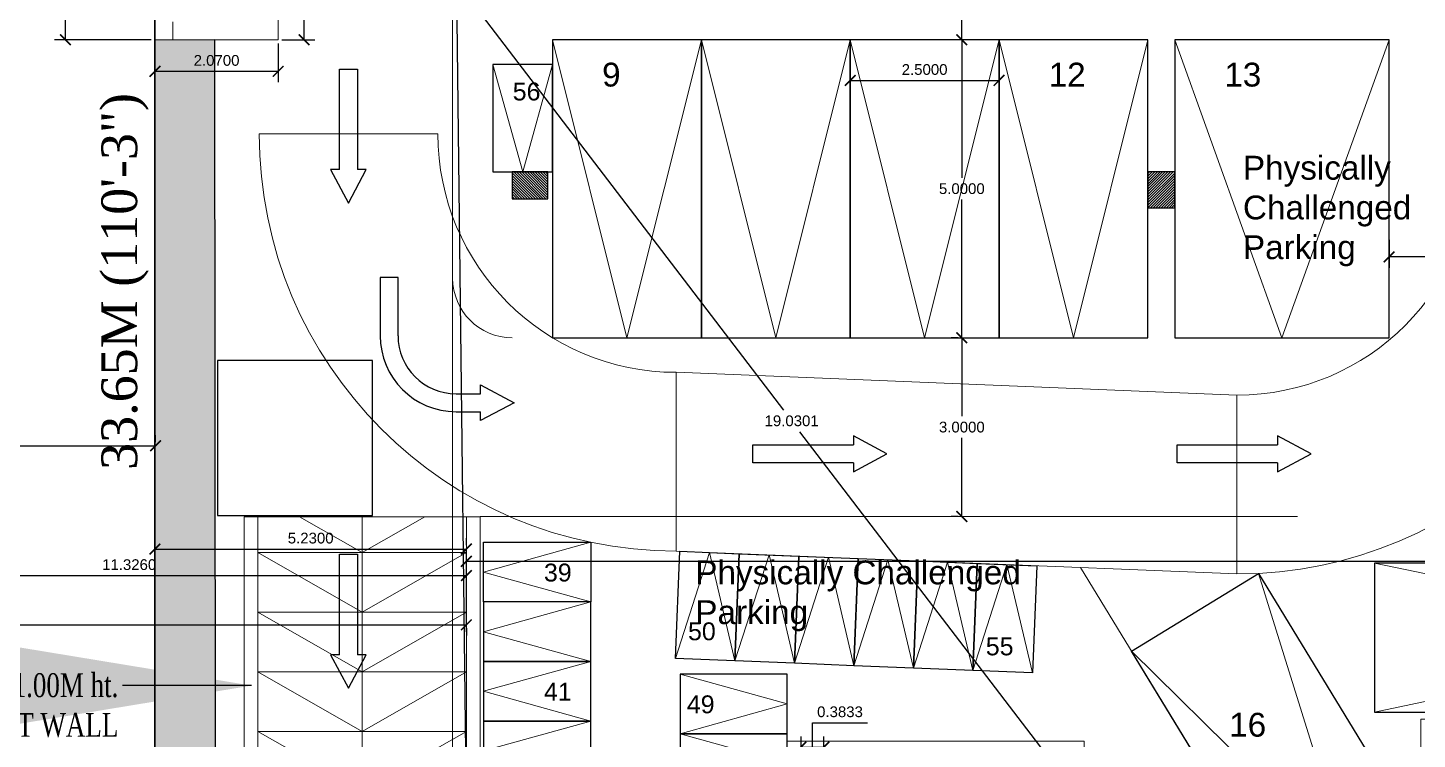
# Model space of a CAD drawing. Header units: metres. Extents: x -1560916 to -1560612, y 43591 to 43809.
# Drawn here: x -1560718.45 to -1560695.12, y 43682.91 to 43694.84 of the extents above; entities that cross this region are included whole.
import ezdxf

# ---------------------------------------------------------------- set-up
doc = ezdxf.new("R2010")
doc.units = ezdxf.units.M
doc.header["$LTSCALE"] = 750
doc.header["$MEASUREMENT"] = 0
doc.header["$PDMODE"] = 35
doc.header["$PDSIZE"] = 50
doc.linetypes.add('HIDDEN', pattern=[0.375, 0.25, -0.125])
doc.layers.get('0').update_dxf_attribs({"lineweight": 5})
doc.layers.get('Defpoints').update_dxf_attribs({"lineweight": 0})
for name, color, linetype, lineweight in [('AR_CARPARK', 13, 'Continuous', 9), ('AR_DIM WRK', 3, 'Continuous', 13), ('AR_DRIVE WAY', 173, 'Continuous', 9), ('AR_WIN', 12, 'Continuous', 13), ('BLK_1_DA_RAMP_1', 1, 'Continuous', 0), ('BLK_1_FLR_0_STILT', 7, 'Continuous', 0), ('BLK_1_LVL_0_BLDG_FOOT_PRINT', 1, 'Continuous', 5), ('CAR', 6, 'Continuous', 13), ('column', 242, 'Continuous', 25), ('DIST_CL_ROAD', 7, 'Continuous', 0), ('DIST_EXIT', 7, 'Continuous', 0), ('ED', 30, 'Continuous', 0), ('FURN', 33, 'Continuous', 18), ('HAT', 8, 'Continuous', 5), ('NOTIFIED_ROAD', 183, 'Continuous', 13), ('ramp', 32, 'Continuous', 13), ('TWO WHEELER', 8, 'Continuous', 13), ('WIN', 12, 'Continuous', 18)]:
    doc.layers.add(name, color=color, linetype=linetype, lineweight=lineweight)
for name, color, linetype in [('BLK_1_LVL_0_FRONT_SETBACK', 2, 'Continuous'), ('DRIVEWAY', 6, 'Continuous'), ('GUARD_ROOM', 2, 'Continuous'), ('PLOT_BOUNDARY', 70, 'Continuous'), ('RWH', 130, 'Continuous'), ('SURRENDER_ROAD_WIDTH', 2, 'Continuous')]:
    doc.layers.add(name, color=color, linetype=linetype)
for name, color, linetype, plot in [('BLK_1_MAX_HEIGHT_CAL', 7, 'Continuous', False), ('BLK_1_MAX_HEIGHT_CAL_SET_BACK', 6, 'Continuous', False), ('DA_PARKING', 1, 'Continuous', False), ('PARKING_SLOT', 30, 'Continuous', False), ('SHORTEST_DIST_TO_ROAD', 6, 'Continuous', False), ('TWO_WHEELER_PARKING', 2, 'Continuous', False)]:
    doc.layers.add(name, color=color, linetype=linetype, plot=plot)
doc.styles.add('RS1', font='romans.shx', dxfattribs={"width": 0.75})
doc.styles.get("Standard").update_dxf_attribs({"font": 'arial.ttf'})
doc.styles.add('style4', font='BOOKOS.TTF', dxfattribs={"height": 300})
doc.dimstyles.new('DIM-200', dxfattribs={"dimscale": 2, "dimtxt": 200, "dimasz": 100, "dimexe": 25, "dimexo": 25, "dimgap": 35, "dimtad": 1, "dimdec": 0, "dimrnd": 5, "dimzin": 0, "dimdsep": 46, "dimtxsty": 'RS1', "dimblk": 'ARCHTICK', "dimcen": 100, "dimdle": 25, "dimclrd": 8, "dimclre": 8, "dimclrt": 4, "dimadec": 0, "dimazin": 0, "dimtfac": 0.5, "dimtdec": 0, "dimtmove": 1, "dimatfit": 0, "dimfxl": 75, "dimfrac": 1, "dimtolj": 1, "dimtzin": 0, "dimarcsym": 2})
doc.dimstyles.get("Standard").update_dxf_attribs({"dimtxt": 0.18, "dimasz": 0.18, "dimexe": 0.18, "dimexo": 0.0625, "dimgap": 0.09, "dimtad": 1, "dimtih": 1, "dimtoh": 1, "dimdec": 4, "dimzin": 0, "dimdsep": 46, "dimtxsty": 'Standard', "dimblk": 'ARCHTICK', "dimcen": 0.09, "dimadec": 0, "dimazin": 0, "dimtfac": 1, "dimtdec": 4, "dimtofl": 0, "dimtmove": 0, "dimatfit": 3, "dimldrblk": 'ARCHTICK', "dimfxl": 1, "dimtolj": 1, "dimtzin": 0, "dimarcsym": 0})

# ---------------------------------------------------------------- blocks, each defined once
blk = doc.blocks.new('CAR')
at = {"layer": 'CAR'}
for p, q in [((142669, 42114), (137669, 43364)), ((142669, 42114), (137669, 43364)), ((137669, 40864), (142669, 42114)), ((137669, 40864), (142669, 42114))]:
    blk.add_line(p, q, dxfattribs=at)
blk.add_lwpolyline([(137669, 40864), (137669, 43364), (142669, 43364), (142669, 40864)], close=True, dxfattribs=at)
blk.add_lwpolyline([(137669, 40864), (137669, 43364), (142669, 43364), (142669, 40864)], close=True, dxfattribs=at)
blk = doc.blocks.new('*U26')
for p, q in [((200, 0), (-200, 0)), ((-200, 0), (-200, -1300)), ((200, -1300), (200, 0)), ((1500, -2600), (2049, -2600)), ((1500, -3000), (2049, -3000))]:
    blk.add_line(p, q)
blk.add_lwpolyline([(2049, -2600), (2049, -2400), (2800, -2800), (2049, -3200), (2049, -3000)])
for radius in [1700, 1300]:
    blk.add_arc((1500, -1300), radius, 180, 270)
blk = doc.blocks.new('*U27')
for p, q in [((0, -200), (0, 200)), ((0, 200), (2249, 200)), ((2249, -200), (0, -200))]:
    blk.add_line(p, q)
blk.add_lwpolyline([(2249, -200), (2249, -400), (3000, 0), (2249, 400), (2249, 200)])
blk = doc.blocks.new('*U25')
for p, q in [((-200, -2249), (-200, 0)), ((-200, 0), (200, 0)), ((200, 0), (200, -2249))]:
    blk.add_line(p, q)
blk.add_lwpolyline([(-200, -2249), (-400, -2249), (0, -3000), (400, -2249), (200, -2249)])
blk = doc.blocks.new('_ArchTick')
at = {"color": 0, "linetype": 'ByBlock', "const_width": 0.15}
blk.add_lwpolyline([(-0.5, -0.5), (0.5, 0.5)], dxfattribs=at)
blk = doc.blocks.new('*D233')
at = {"layer": 'Defpoints', "color": 0, "transparency": 16777216}
for p in [(-1560695.591, 43691.347), (-1560691.111, 43691.347), (-1560695.591, 43691)]:
    blk.add_point(p, dxfattribs=at)
at = {"layer": 'ED', "color": 0, "lineweight": -2, "transparency": 16777216}
for p, q in [((-1560695.591, 43691.285), (-1560695.591, 43690.82)), ((-1560691.111, 43691.285), (-1560691.111, 43690.82)), ((-1560691.111, 43691), (-1560695.591, 43691))]:
    blk.add_line(p, q, dxfattribs=at)
at = {"layer": 'ED', "color": 0, "lineweight": -2, "transparency": 16777216, "xscale": 0.18, "yscale": 0.18, "zscale": 0.18, "rotation": 180}
blk.add_blockref('_ArchTick', (-1560695.591, 43691), dxfattribs=at)
at = {"layer": 'ED', "color": 0, "lineweight": -2, "transparency": 16777216, "xscale": 0.18, "yscale": 0.18, "zscale": 0.18}
blk.add_blockref('_ArchTick', (-1560691.111, 43691), dxfattribs=at)
at = {"layer": 'ED', "color": 0, "transparency": 16777216, "insert": (-1560693.351, 43691.182), "char_height": 0.18, "attachment_point": 5}
blk.add_mtext('\\A1;4.4796', dxfattribs=at)
blk = doc.blocks.new('*D234')
at = {"layer": 'Defpoints', "color": 0, "transparency": 16777216}
for p in [(-1560702.766, 43689.645), (-1560702.766, 43686.645), (-1560702.766, 43686.645)]:
    blk.add_point(p, dxfattribs=at)
at = {"layer": 'ED', "color": 0, "lineweight": -2, "transparency": 16777216}
for p, q in [((-1560702.828, 43689.645), (-1560702.946, 43689.645)), ((-1560702.766, 43689.645), (-1560702.766, 43688.327)), ((-1560702.766, 43686.645), (-1560702.766, 43687.963)), ((-1560702.828, 43686.645), (-1560702.946, 43686.645))]:
    blk.add_line(p, q, dxfattribs=at)
at = {"layer": 'ED', "color": 0, "lineweight": -2, "transparency": 16777216, "xscale": 0.18, "yscale": 0.18, "zscale": 0.18}
for p, rotation in [((-1560702.766, 43689.645), 90), ((-1560702.766, 43686.645), 270)]:
    blk.add_blockref('_ArchTick', p, dxfattribs=dict(at, rotation=rotation))
at = {"layer": 'ED', "color": 0, "transparency": 16777216, "insert": (-1560702.766, 43688.145), "char_height": 0.18, "attachment_point": 5}
blk.add_mtext('\\A1;3.0000', dxfattribs=at)
blk = doc.blocks.new('*D235')
at = {"layer": 'Defpoints', "color": 0, "transparency": 16777216}
for p in [(-1560702.766, 43694.645), (-1560702.766, 43694.645), (-1560702.766, 43689.645)]:
    blk.add_point(p, dxfattribs=at)
at = {"layer": 'ED', "color": 0, "lineweight": -2, "transparency": 16777216}
for p, q in [((-1560702.828, 43694.645), (-1560702.946, 43694.645)), ((-1560702.766, 43694.645), (-1560702.766, 43692.327)), ((-1560702.766, 43689.645), (-1560702.766, 43691.963)), ((-1560702.828, 43689.645), (-1560702.946, 43689.645))]:
    blk.add_line(p, q, dxfattribs=at)
at = {"layer": 'ED', "color": 0, "lineweight": -2, "transparency": 16777216, "xscale": 0.18, "yscale": 0.18, "zscale": 0.18}
for p, rotation in [((-1560702.766, 43694.645), 90), ((-1560702.766, 43689.645), 270)]:
    blk.add_blockref('_ArchTick', p, dxfattribs=dict(at, rotation=rotation))
at = {"layer": 'ED', "color": 0, "transparency": 16777216, "insert": (-1560702.766, 43692.145), "char_height": 0.18, "attachment_point": 5}
blk.add_mtext('\\A1;5.0000', dxfattribs=at)
blk = doc.blocks.new('*D236')
at = {"layer": 'Defpoints', "color": 0, "transparency": 16777216}
for p in [(-1560702.766, 43700.645), (-1560702.766, 43694.645), (-1560702.766, 43694.645)]:
    blk.add_point(p, dxfattribs=at)
at = {"layer": 'ED', "color": 0, "lineweight": -2, "transparency": 16777216}
for p, q in [((-1560702.828, 43700.645), (-1560702.946, 43700.645)), ((-1560702.766, 43700.645), (-1560702.766, 43697.827)), ((-1560702.766, 43694.645), (-1560702.766, 43697.463)), ((-1560702.828, 43694.645), (-1560702.946, 43694.645))]:
    blk.add_line(p, q, dxfattribs=at)
at = {"layer": 'ED', "color": 0, "lineweight": -2, "transparency": 16777216, "xscale": 0.18, "yscale": 0.18, "zscale": 0.18}
for p, rotation in [((-1560702.766, 43700.645), 90), ((-1560702.766, 43694.645), 270)]:
    blk.add_blockref('_ArchTick', p, dxfattribs=dict(at, rotation=rotation))
at = {"layer": 'ED', "color": 0, "transparency": 16777216, "insert": (-1560702.766, 43697.645), "char_height": 0.18, "attachment_point": 5}
blk.add_mtext('\\A1;6.0000', dxfattribs=at)
blk = doc.blocks.new('*D237')
at = {"layer": 'Defpoints', "color": 0, "transparency": 16777216}
for p in [(-1560704.641, 43694.645), (-1560702.141, 43694.645), (-1560702.141, 43693.962)]:
    blk.add_point(p, dxfattribs=at)
at = {"layer": 'ED', "color": 0, "lineweight": -2, "transparency": 16777216}
for p, q in [((-1560704.641, 43694.582), (-1560704.641, 43693.782)), ((-1560702.141, 43694.582), (-1560702.141, 43693.782)), ((-1560704.641, 43693.962), (-1560702.141, 43693.962))]:
    blk.add_line(p, q, dxfattribs=at)
at = {"layer": 'ED', "color": 0, "lineweight": -2, "transparency": 16777216, "xscale": 0.18, "yscale": 0.18, "zscale": 0.18, "rotation": 180}
blk.add_blockref('_ArchTick', (-1560704.641, 43693.962), dxfattribs=at)
at = {"layer": 'ED', "color": 0, "lineweight": -2, "transparency": 16777216, "xscale": 0.18, "yscale": 0.18, "zscale": 0.18}
blk.add_blockref('_ArchTick', (-1560702.141, 43693.962), dxfattribs=at)
at = {"layer": 'ED', "color": 0, "transparency": 16777216, "insert": (-1560703.391, 43694.144), "char_height": 0.18, "attachment_point": 5}
blk.add_mtext('\\A1;2.5000', dxfattribs=at)
blk = doc.blocks.new('BIKE')
at = {"layer": 'TWO WHEELER'}
for p, q in [((101097, 37828), (99297, 37828)), ((99297, 37828), (99297, 36828)), ((101097, 36828), (101097, 37828)), ((99297, 36828), (101097, 36828))]:
    blk.add_line(p, q, dxfattribs=at)
blk.add_lwpolyline([(101097, 37828), (99297, 37328), (101097, 36828)], dxfattribs=at)
blk = doc.blocks.new('*D310')
at = {"layer": 'Defpoints', "color": 0, "transparency": 16777216}
for p in [(-1560705.084, 43682.777), (-1560705.467, 43682.649), (-1560705.084, 43682.649)]:
    blk.add_point(p, dxfattribs=at)
at = {"layer": 'ED', "color": 0, "lineweight": -2, "transparency": 16777216}
for p, q in [((-1560705.276, 43682.777), (-1560705.276, 43683.186)), ((-1560705.276, 43683.186), (-1560704.348, 43683.186)), ((-1560705.467, 43682.712), (-1560705.467, 43682.957)), ((-1560705.084, 43682.712), (-1560705.084, 43682.957)), ((-1560705.467, 43682.777), (-1560705.084, 43682.777))]:
    blk.add_line(p, q, dxfattribs=at)
at = {"layer": 'ED', "color": 0, "lineweight": -2, "transparency": 16777216, "xscale": 0.18, "yscale": 0.18, "zscale": 0.18, "rotation": 180}
blk.add_blockref('_ArchTick', (-1560705.467, 43682.777), dxfattribs=at)
at = {"layer": 'ED', "color": 0, "lineweight": -2, "transparency": 16777216, "xscale": 0.18, "yscale": 0.18, "zscale": 0.18}
blk.add_blockref('_ArchTick', (-1560705.084, 43682.777), dxfattribs=at)
at = {"layer": 'ED', "color": 0, "transparency": 16777216, "insert": (-1560704.812, 43683.368), "char_height": 0.18, "attachment_point": 5}
blk.add_mtext('\\A1;0.3833', dxfattribs=at)
blk = doc.blocks.new('CAR1')
at = {"layer": 'CAR'}
for p, q in [((0, -6000), (1250, 0)), ((0, -6000), (1250, 0)), ((1250, 0), (2500, -6000)), ((1250, 0), (2500, -6000))]:
    blk.add_line(p, q, dxfattribs=at)
blk.add_lwpolyline([(0, -6000), (2500, -6000), (2500, 0), (0, 0)], close=True, dxfattribs=at)
blk.add_lwpolyline([(0, -6000), (2500, -6000), (2500, 0), (0, 0)], close=True, dxfattribs=at)
blk = doc.blocks.new('*D318')
at = {"layer": 'Defpoints', "color": 0, "transparency": 16777216}
for p in [(-1560716.317, 43698.745), (-1560717.822, 43694.645), (-1560716.317, 43694.645)]:
    blk.add_point(p, dxfattribs=at)
at = {"layer": 'ED', "color": 0, "lineweight": -2, "transparency": 16777216}
for p, q in [((-1560716.38, 43698.745), (-1560718.002, 43698.745)), ((-1560717.822, 43698.745), (-1560717.822, 43696.877)), ((-1560717.822, 43694.645), (-1560717.822, 43696.513)), ((-1560716.38, 43694.645), (-1560718.002, 43694.645))]:
    blk.add_line(p, q, dxfattribs=at)
at = {"layer": 'ED', "color": 0, "lineweight": -2, "transparency": 16777216, "xscale": 0.18, "yscale": 0.18, "zscale": 0.18}
for p, rotation in [((-1560717.822, 43698.745), 90), ((-1560717.822, 43694.645), 270)]:
    blk.add_blockref('_ArchTick', p, dxfattribs=dict(at, rotation=rotation))
at = {"layer": 'ED', "color": 0, "transparency": 16777216, "insert": (-1560717.822, 43696.695), "char_height": 0.18, "attachment_point": 5}
blk.add_mtext('\\A1;4.1000', dxfattribs=at)
blk = doc.blocks.new('A$C1B39315A')
at = {"layer": 'HAT'}
h = blk.add_hatch(dxfattribs=at)
h.set_pattern_fill('ANSI31', color=256, scale=250, style=0)
h.set_pattern_definition([(45, (1235526.34, -160224.39), (-22.0970869, 22.0970869), [])])
h.paths.add_polyline_path([(-450, 0), (0, 0), (0, 600), (-450, 600)])
at = {"layer": 'column'}
blk.add_lwpolyline([(-450, 0), (0, 0), (0, 600), (-450, 600)], close=True, dxfattribs=at)
blk = doc.blocks.new('*D434')
at = {"layer": 'Defpoints', "color": 0, "transparency": 16777216}
for p in [(-1560716.317, 43686.1), (-1560711.087, 43686.1), (-1560711.087, 43686.1)]:
    blk.add_point(p, dxfattribs=at)
at = {"layer": 'SHORTEST_DIST_TO_ROAD', "color": 0, "lineweight": -2, "transparency": 16777216}
for p, q in [((-1560716.317, 43686.162), (-1560716.317, 43686.28)), ((-1560711.087, 43686.162), (-1560711.087, 43686.28)), ((-1560716.317, 43686.1), (-1560711.087, 43686.1))]:
    blk.add_line(p, q, dxfattribs=at)
at = {"layer": 'SHORTEST_DIST_TO_ROAD', "color": 0, "lineweight": -2, "transparency": 16777216, "xscale": 0.18, "yscale": 0.18, "zscale": 0.18, "rotation": 180}
blk.add_blockref('_ArchTick', (-1560716.317, 43686.1), dxfattribs=at)
at = {"layer": 'SHORTEST_DIST_TO_ROAD', "color": 0, "lineweight": -2, "transparency": 16777216, "xscale": 0.18, "yscale": 0.18, "zscale": 0.18}
blk.add_blockref('_ArchTick', (-1560711.087, 43686.1), dxfattribs=at)
at = {"layer": 'SHORTEST_DIST_TO_ROAD', "color": 0, "transparency": 16777216, "insert": (-1560713.702, 43686.282), "char_height": 0.18, "attachment_point": 5}
blk.add_mtext('\\A1;5.2300', dxfattribs=at)
blk = doc.blocks.new('*D435')
at = {"layer": 'Defpoints', "color": 0, "transparency": 16777216}
for p in [(-1560722.413, 43685.655), (-1560711.087, 43685.655), (-1560711.087, 43685.655)]:
    blk.add_point(p, dxfattribs=at)
at = {"layer": 'DIST_CL_ROAD', "color": 0, "lineweight": -2, "transparency": 16777216}
for p, q in [((-1560722.413, 43685.718), (-1560722.413, 43685.835)), ((-1560711.087, 43685.718), (-1560711.087, 43685.835)), ((-1560722.413, 43685.655), (-1560711.087, 43685.655))]:
    blk.add_line(p, q, dxfattribs=at)
at = {"layer": 'DIST_CL_ROAD', "color": 0, "lineweight": -2, "transparency": 16777216, "xscale": 0.18, "yscale": 0.18, "zscale": 0.18, "rotation": 180}
blk.add_blockref('_ArchTick', (-1560722.413, 43685.655), dxfattribs=at)
at = {"layer": 'DIST_CL_ROAD', "color": 0, "lineweight": -2, "transparency": 16777216, "xscale": 0.18, "yscale": 0.18, "zscale": 0.18}
blk.add_blockref('_ArchTick', (-1560711.087, 43685.655), dxfattribs=at)
at = {"layer": 'DIST_CL_ROAD', "color": 0, "transparency": 16777216, "insert": (-1560716.75, 43685.837), "char_height": 0.18, "attachment_point": 5}
blk.add_mtext('\\A1;11.3260', dxfattribs=at)
blk = doc.blocks.new('*D436')
at = {"layer": 'BLK_1_MAX_HEIGHT_CAL', "color": 0, "lineweight": -2, "transparency": 16777216}
for p, q in [((-1560728.509, 43684.891), (-1560728.509, 43685.009)), ((-1560728.509, 43684.829), (-1560711.087, 43684.829)), ((-1560711.087, 43684.772), (-1560711.087, 43684.649))]:
    blk.add_line(p, q, dxfattribs=at)
at = {"layer": 'Defpoints', "color": 0, "transparency": 16777216}
for p in [(-1560728.509, 43684.829), (-1560711.087, 43684.835), (-1560711.087, 43684.829)]:
    blk.add_point(p, dxfattribs=at)
at = {"layer": 'BLK_1_MAX_HEIGHT_CAL', "color": 0, "lineweight": -2, "transparency": 16777216, "xscale": 0.18, "yscale": 0.18, "zscale": 0.18, "rotation": 180}
blk.add_blockref('_ArchTick', (-1560728.509, 43684.829), dxfattribs=at)
at = {"layer": 'BLK_1_MAX_HEIGHT_CAL', "color": 0, "lineweight": -2, "transparency": 16777216, "xscale": 0.18, "yscale": 0.18, "zscale": 0.18}
blk.add_blockref('_ArchTick', (-1560711.087, 43684.829), dxfattribs=at)
at = {"layer": 'BLK_1_MAX_HEIGHT_CAL', "color": 0, "transparency": 16777216, "insert": (-1560719.798, 43685.01), "char_height": 0.18, "attachment_point": 5}
blk.add_mtext('\\A1;17.4220', dxfattribs=at)
blk = doc.blocks.new('*D437')
at = {"layer": 'Defpoints', "color": 0, "transparency": 16777216}
for p in [(-1560722.413, 43687.831), (-1560716.306, 43687.831), (-1560716.306, 43687.831)]:
    blk.add_point(p, dxfattribs=at)
at = {"layer": 'NOTIFIED_ROAD', "color": 0, "lineweight": -2, "transparency": 16777216}
for p, q in [((-1560722.413, 43687.893), (-1560722.413, 43688.011)), ((-1560716.306, 43687.893), (-1560716.306, 43688.011)), ((-1560722.413, 43687.831), (-1560716.306, 43687.831))]:
    blk.add_line(p, q, dxfattribs=at)
at = {"layer": 'NOTIFIED_ROAD', "color": 0, "lineweight": -2, "transparency": 16777216, "xscale": 0.18, "yscale": 0.18, "zscale": 0.18, "rotation": 180}
blk.add_blockref('_ArchTick', (-1560722.413, 43687.831), dxfattribs=at)
at = {"layer": 'NOTIFIED_ROAD', "color": 0, "lineweight": -2, "transparency": 16777216, "xscale": 0.18, "yscale": 0.18, "zscale": 0.18}
blk.add_blockref('_ArchTick', (-1560716.306, 43687.831), dxfattribs=at)
at = {"layer": 'NOTIFIED_ROAD', "color": 0, "transparency": 16777216, "insert": (-1560719.36, 43688.013), "char_height": 0.18, "attachment_point": 5}
blk.add_mtext('\\A1;6.1072', dxfattribs=at)
blk = doc.blocks.new('*D441')
at = {"layer": 'Defpoints', "color": 0, "transparency": 16777216}
for p in [(-1560711.404, 43695.808), (-1560711.252, 43695.925), (-1560699.691, 43680.809)]:
    blk.add_point(p, dxfattribs=at)
at = {"layer": 'DIST_EXIT', "color": 0, "lineweight": -2, "transparency": 16777216}
for p, q in [((-1560711.301, 43695.887), (-1560711.547, 43695.699)), ((-1560711.404, 43695.808), (-1560705.763, 43688.432)), ((-1560699.843, 43680.692), (-1560705.485, 43688.068)), ((-1560699.74, 43680.771), (-1560699.986, 43680.583))]:
    blk.add_line(p, q, dxfattribs=at)
at = {"layer": 'DIST_EXIT', "color": 0, "lineweight": -2, "transparency": 16777216, "xscale": 0.18, "yscale": 0.18, "zscale": 0.18}
for p, rotation in [((-1560711.404, 43695.808), 127.4096405938817), ((-1560699.843, 43680.692), 307.4096405938817)]:
    blk.add_blockref('_ArchTick', p, dxfattribs=dict(at, rotation=rotation))
at = {"layer": 'DIST_EXIT', "color": 0, "transparency": 16777216, "insert": (-1560705.624, 43688.25), "char_height": 0.18, "attachment_point": 5}
blk.add_mtext('\\A1;19.0301', dxfattribs=at)
blk = doc.blocks.new('*D455')
at = {"layer": 'BLK_1_DA_RAMP_1', "color": 0, "lineweight": -2, "transparency": 16777216}
for p, q in [((-1560716.317, 43694.582), (-1560716.317, 43693.935)), ((-1560714.247, 43694.582), (-1560714.247, 43693.935)), ((-1560716.317, 43694.115), (-1560714.247, 43694.115))]:
    blk.add_line(p, q, dxfattribs=at)
at = {"layer": 'Defpoints', "color": 0, "transparency": 16777216}
for p in [(-1560716.317, 43694.645), (-1560714.247, 43694.645), (-1560714.247, 43694.115)]:
    blk.add_point(p, dxfattribs=at)
at = {"layer": 'BLK_1_DA_RAMP_1', "color": 0, "lineweight": -2, "transparency": 16777216, "xscale": 0.18, "yscale": 0.18, "zscale": 0.18, "rotation": 180}
blk.add_blockref('_ArchTick', (-1560716.317, 43694.115), dxfattribs=at)
at = {"layer": 'BLK_1_DA_RAMP_1', "color": 0, "lineweight": -2, "transparency": 16777216, "xscale": 0.18, "yscale": 0.18, "zscale": 0.18}
blk.add_blockref('_ArchTick', (-1560714.247, 43694.115), dxfattribs=at)
at = {"layer": 'BLK_1_DA_RAMP_1', "color": 0, "transparency": 16777216, "insert": (-1560715.282, 43694.297), "char_height": 0.18, "attachment_point": 5}
blk.add_mtext('\\A1;2.0700', dxfattribs=at)
blk = doc.blocks.new('*D456')
at = {"layer": 'BLK_1_DA_RAMP_1', "color": 0, "lineweight": -2, "transparency": 16777216}
for p, q in [((-1560714.185, 43698.745), (-1560713.632, 43698.745)), ((-1560713.812, 43698.745), (-1560713.812, 43696.877)), ((-1560713.812, 43694.645), (-1560713.812, 43696.513)), ((-1560714.185, 43694.645), (-1560713.632, 43694.645))]:
    blk.add_line(p, q, dxfattribs=at)
at = {"layer": 'Defpoints', "color": 0, "transparency": 16777216}
for p in [(-1560714.247, 43698.745), (-1560714.247, 43694.645), (-1560713.812, 43694.645)]:
    blk.add_point(p, dxfattribs=at)
at = {"layer": 'BLK_1_DA_RAMP_1', "color": 0, "lineweight": -2, "transparency": 16777216, "xscale": 0.18, "yscale": 0.18, "zscale": 0.18}
for p, rotation in [((-1560713.812, 43698.745), 90), ((-1560713.812, 43694.645), 270)]:
    blk.add_blockref('_ArchTick', p, dxfattribs=dict(at, rotation=rotation))
at = {"layer": 'BLK_1_DA_RAMP_1', "color": 0, "transparency": 16777216, "insert": (-1560713.812, 43696.695), "char_height": 0.18, "attachment_point": 5}
blk.add_mtext('\\A1;4.1000', dxfattribs=at)
blk = doc.blocks.new('*D470')
at = {"layer": 'BLK_1_MAX_HEIGHT_CAL_SET_BACK', "color": 0, "lineweight": -2, "transparency": 16777216}
for p, q in [((-1560711.087, 43684.711), (-1560711.087, 43686.073)), ((-1560677.753, 43682.71), (-1560677.753, 43686.073)), ((-1560677.753, 43685.893), (-1560711.087, 43685.893))]:
    blk.add_line(p, q, dxfattribs=at)
at = {"layer": 'Defpoints', "color": 0, "transparency": 16777216}
for p in [(-1560711.087, 43685.893), (-1560711.087, 43684.649), (-1560677.753, 43682.648)]:
    blk.add_point(p, dxfattribs=at)
at = {"layer": 'BLK_1_MAX_HEIGHT_CAL_SET_BACK', "color": 0, "lineweight": -2, "transparency": 16777216, "xscale": 0.18, "yscale": 0.18, "zscale": 0.18, "rotation": 180}
blk.add_blockref('_ArchTick', (-1560711.087, 43685.893), dxfattribs=at)
at = {"layer": 'BLK_1_MAX_HEIGHT_CAL_SET_BACK', "color": 0, "lineweight": -2, "transparency": 16777216, "xscale": 0.18, "yscale": 0.18, "zscale": 0.18}
blk.add_blockref('_ArchTick', (-1560677.753, 43685.893), dxfattribs=at)
at = {"layer": 'BLK_1_MAX_HEIGHT_CAL_SET_BACK', "color": 0, "transparency": 16777216, "insert": (-1560694.42, 43686.075), "char_height": 0.18, "attachment_point": 5}
blk.add_mtext('\\A1;33.3343', dxfattribs=at)

msp = doc.modelspace()

# ---------------------------------------------------------------- hatches: boundary and pattern name
at = {"layer": 'TWO WHEELER'}
h = msp.add_hatch(dxfattribs=at)
h.set_pattern_fill('HONEY', color=256, scale=1.11, style=0)
h.set_pattern_definition([(0, (-1559296.09928, 43487.71171), (0.208125, 0.120161025), [0.13875, -0.2775]), (120, (-1559296.09928, 43487.71171), (-0.208125, 0.120161025), [0.13875, -0.2775]), (60, (-1559296.09928, 43487.71171), (0, 0.24032205), [-0.2775, 0.13875])])
h.paths.add_polyline_path([(-1560715.31722, 43694.64595), (-1560715.29569, 43670.49177), (-1560678.444, 43670.52418), (-1560679.51778, 43705.09493), (-1560685.72098, 43705.09493), (-1560685.72098, 43706.09493), (-1560678.55122, 43706.09493), (-1560677.40945, 43669.52524), (-1560716.31722, 43669.49073), (-1560716.31722, 43694.64493)])

# ---------------------------------------------------------------- linework, layer by layer
at = {"layer": 'AR_DIM WRK'}
for p, q in [((-1560716.31722, 43694.94493), (-1560716.31722, 43694.64493)), ((-1560716.01722, 43694.64493), (-1560716.01722, 43694.94493)), ((-1560716.31722, 43694.64493), (-1560716.01722, 43694.64493)), ((-1560699.19055, 43694.64493), (-1560697.39055, 43689.64493)), ((-1560697.39055, 43689.64493), (-1560695.59055, 43694.64493)), ((-1560714.56585, 43693.06482), (-1560711.56585, 43693.06482)), ((-1560707.56585, 43689.06482), (-1560707.56585, 43686.06482)), ((-1560707.56585, 43689.06482), (-1560698.14518, 43688.6828)), ((-1560698.14518, 43688.6828), (-1560698.14518, 43685.6828)), ((-1560707.56585, 43686.06482), (-1560698.14518, 43685.6828)), ((-1560700.7739, 43685.7894), (-1560697.31257, 43680.12191))]:
    msp.add_line(p, q, dxfattribs=at)
msp.add_lwpolyline([(-1560716.31722, 43694.64493), (-1560715.31722, 43694.64595), (-1560715.29569, 43670.49177), (-1560678.444, 43670.52418), (-1560679.51778, 43705.09493), (-1560685.72098, 43705.09493), (-1560685.72098, 43706.09493), (-1560678.55122, 43706.09493), (-1560677.40945, 43669.52524), (-1560716.31722, 43669.49073), (-1560716.31722, 43694.64493), (-1560715.31722, 43694.64595)], dxfattribs=at)
for centre, radius, start, end in [((-1560707.56585, 43693.06482), 7, 180, 270), ((-1560707.56585, 43693.06482), 4, 180, 270), ((-1560698.14518, 43692.6828), 4, 270, 0), ((-1560698.14518, 43692.6828), 7, 270, 0)]:
    msp.add_arc(centre, radius, start, end, dxfattribs=at)
at = {"layer": 'AR_DRIVE WAY'}
for p, q in [((-1560711.31722, 43690.64493), (-1560711.31722, 43693.64493)), ((-1560697.12722, 43686.64493), (-1560710.85722, 43686.64493)), ((-1560710.85722, 43686.64039), (-1560710.85722, 43686.64493))]:
    msp.add_line(p, q, dxfattribs=at)
msp.add_arc((-1560710.31722, 43690.64493), 1, 180, 270, dxfattribs=at)
at = {"layer": 'AR_WIN', "linetype": 'HIDDEN'}
msp.add_line((-1560714.58722, 43686.64039), (-1560714.81722, 43686.64039), dxfattribs=at)
at = {"layer": 'BLK_1_DA_RAMP_1'}
msp.add_lwpolyline([(-1560716.31721, 43694.64493), (-1560716.31721, 43698.74493), (-1560714.24721, 43698.74493), (-1560714.24721, 43694.64493)], close=True, dxfattribs=at)
at = {"layer": 'BLK_1_FLR_0_STILT'}
msp.add_lwpolyline([(-1560711.31722, 43701.59493), (-1560711.1439, 43686.64039), (-1560711.08722, 43681.74913, 0.41421342), (-1560707.08722, 43677.74913), (-1560705.69722, 43677.74913), (-1560705.69722, 43682.87913), (-1560700.71388, 43682.87913), (-1560700.71388, 43680.80913), (-1560699.41055, 43680.80913), (-1560699.41055, 43677.97913), (-1560695.05722, 43677.97913), (-1560695.05722, 43683.24475), (-1560689.62722, 43683.24475), (-1560689.62722, 43678.84796, 0.20569461), (-1560688.38098, 43681.74913), (-1560688.38098, 43701.59493)], format="xyb", close=True, dxfattribs=at)
at = {"layer": 'BLK_1_LVL_0_BLDG_FOOT_PRINT'}
msp.add_lwpolyline([(-1560711.31722, 43701.59493), (-1560688.38098, 43701.59493), (-1560688.38098, 43681.74913, -0.20569461), (-1560689.62722, 43678.84796), (-1560689.62722, 43677.74913), (-1560707.08722, 43677.74913, -0.41421342), (-1560711.08722, 43681.74913)], format="xyb", close=True, dxfattribs=at)
at = {"layer": 'BLK_1_LVL_0_FRONT_SETBACK'}
msp.add_lwpolyline([(-1560711.31722, 43701.59493), (-1560716.31722, 43701.59493), (-1560716.31722, 43677.73856), (-1560711.31722, 43677.73856), (-1560709.91564, 43678.9207, -0.1989123), (-1560711.08722, 43681.74913)], format="xyb", close=True, dxfattribs=at)
at = {"layer": 'DA_PARKING', "linetype": 'Continuous'}
msp.add_lwpolyline([(-1560699.19055, 43689.64493), (-1560695.59055, 43689.64493), (-1560695.59055, 43694.64493), (-1560699.19055, 43694.64493)], close=True, dxfattribs=at)
at = {"layer": 'FURN', "linetype": 'HIDDEN'}
msp.add_line((-1560711.31722, 43677.01913), (-1560711.31722, 43701.59493), dxfattribs=at)
at = {"layer": 'GUARD_ROOM', "ltscale": 400}
msp.add_lwpolyline([(-1560715.26619, 43686.66308), (-1560712.66619, 43686.66308), (-1560712.66619, 43689.26308), (-1560715.26619, 43689.26308)], close=True, dxfattribs=at)
at = {"layer": 'NOTIFIED_ROAD', "color": 1}
msp.add_lwpolyline([(-1560678.55122, 43706.09493), (-1560683.55122, 43718.28693), (-1560728.50922, 43718.28693), (-1560728.50922, 43672.49073), (-1560716.31722, 43672.49073), (-1560716.31722, 43703.09493), (-1560713.31722, 43706.09493)], close=True, dxfattribs=at)
at = {"layer": 'PARKING_SLOT', "linetype": 'Continuous'}
for points in [[(-1560709.64055, 43689.64493), (-1560707.14055, 43689.64493), (-1560707.14055, 43694.64493), (-1560709.64055, 43694.64493)], [(-1560707.14055, 43689.64493), (-1560704.64055, 43689.64493), (-1560704.64055, 43694.64493), (-1560707.14055, 43694.64493)], [(-1560704.64055, 43689.64493), (-1560702.14055, 43689.64493), (-1560702.14055, 43694.64493), (-1560704.64055, 43694.64493)], [(-1560702.14055, 43689.64493), (-1560699.64055, 43689.64493), (-1560699.64055, 43694.64493), (-1560702.14055, 43694.64493)], [(-1560695.83631, 43683.36434), (-1560689.83631, 43683.36434), (-1560689.83631, 43685.86434), (-1560695.83631, 43685.86434)], [(-1560699.91865, 43684.38903), (-1560697.78508, 43685.69207), (-1560695.179, 43681.42495), (-1560697.31257, 43680.12191)]]:
    msp.add_lwpolyline(points, close=True, dxfattribs=at)
at = {"layer": 'PLOT_BOUNDARY'}
msp.add_lwpolyline([(-1560677.40945, 43669.52524), (-1560678.55122, 43706.09493), (-1560713.31722, 43706.09493), (-1560716.31722, 43703.09493), (-1560716.31722, 43669.49073)], close=True, dxfattribs=at)
at = {"layer": 'ramp'}
for p, q in [((-1560714.58722, 43686.64039), (-1560711.08722, 43686.64039)), ((-1560714.58722, 43686.04039), (-1560711.08722, 43686.04039)), ((-1560714.58722, 43685.04039), (-1560711.08722, 43685.04039)), ((-1560714.58722, 43684.04039), (-1560711.08722, 43684.04039)), ((-1560714.58722, 43683.04039), (-1560711.08722, 43683.04039))]:
    msp.add_line(p, q, dxfattribs=at)
for points in [[(-1560711.78722, 43686.64039), (-1560712.83722, 43686.04039), (-1560713.88722, 43686.64039)], [(-1560711.08722, 43686.04039), (-1560712.83722, 43685.04039), (-1560714.58722, 43686.04039)], [(-1560711.08722, 43685.04039), (-1560712.83722, 43684.04039), (-1560714.58722, 43685.04039)], [(-1560711.08722, 43684.04039), (-1560712.83722, 43683.04039), (-1560714.58722, 43684.04039)], [(-1560711.08722, 43683.04039), (-1560712.83722, 43682.04039), (-1560714.58722, 43683.04039)]]:
    msp.add_lwpolyline(points, dxfattribs=at)
msp.add_lwpolyline([(-1560712.83722, 43686.64039), (-1560712.83722, 43681.74913, 0.41421366), (-1560707.08722, 43675.99913), (-1560699.41055, 43675.99913)], format="xyb", dxfattribs=at)
at = {"layer": 'RWH'}
msp.add_lwpolyline([(-1560685.72098, 43705.09493), (-1560685.72098, 43706.09493), (-1560678.55122, 43706.09493), (-1560677.40824, 43669.52524), (-1560716.31721, 43669.49073), (-1560716.31722, 43694.64493), (-1560715.31722, 43694.64595), (-1560715.29569, 43670.49177), (-1560678.444, 43670.52418), (-1560679.51778, 43705.09493)], close=True, dxfattribs=at)
at = {"layer": 'SURRENDER_ROAD_WIDTH'}
msp.add_line((-1560716.31722, 43667.24792), (-1560716.31722, 43703.09493), dxfattribs=at)
msp.add_lwpolyline([(-1560678.04383, 43706.09493), (-1560675.71489, 43718.28693), (-1560716.31722, 43718.28693), (-1560716.31722, 43721.17724), (-1560728.50922, 43721.17724), (-1560728.50922, 43667.70038), (-1560716.31722, 43667.70038), (-1560716.31722, 43703.09493), (-1560713.31722, 43706.09493)], close=True, dxfattribs=at)
at = {"layer": 'TWO_WHEELER_PARKING', "linetype": 'Continuous'}
for points in [[(-1560710.64055, 43692.42703), (-1560709.64055, 43692.42703), (-1560709.64055, 43694.22703), (-1560710.64055, 43694.22703)], [(-1560710.79722, 43686.21272), (-1560708.99722, 43686.21272), (-1560708.99722, 43685.21272), (-1560710.79722, 43685.21272)], [(-1560707.57597, 43684.26375), (-1560707.50304, 43686.06227), (-1560706.50386, 43686.02175), (-1560706.57679, 43684.22323)], [(-1560706.57679, 43684.22323), (-1560706.50386, 43686.02175), (-1560705.50468, 43685.98124), (-1560705.57761, 43684.18271)], [(-1560705.57761, 43684.18271), (-1560705.50468, 43685.98124), (-1560704.5055, 43685.94072), (-1560704.57843, 43684.1422)], [(-1560704.57843, 43684.1422), (-1560704.5055, 43685.94072), (-1560703.50632, 43685.9002), (-1560703.57925, 43684.10168)], [(-1560703.57925, 43684.10168), (-1560703.50632, 43685.9002), (-1560702.50714, 43685.85968), (-1560702.58007, 43684.06116)], [(-1560702.58007, 43684.06116), (-1560702.50714, 43685.85968), (-1560701.50796, 43685.81917), (-1560701.5809, 43684.02064)], [(-1560710.79722, 43684.21272), (-1560708.99722, 43684.21272), (-1560708.99722, 43685.21272), (-1560710.79722, 43685.21272)], [(-1560710.79722, 43683.21272), (-1560708.99722, 43683.21272), (-1560708.99722, 43684.21272), (-1560710.79722, 43684.21272)], [(-1560707.49722, 43683.00149), (-1560705.69722, 43683.00149), (-1560705.69722, 43684.00149), (-1560707.49722, 43684.00149)], [(-1560710.79722, 43682.21272), (-1560708.99722, 43682.21272), (-1560708.99722, 43683.21272), (-1560710.79722, 43683.21272)], [(-1560707.49722, 43682.00149), (-1560705.69722, 43682.00149), (-1560705.69722, 43683.00149), (-1560707.49722, 43683.00149)]]:
    msp.add_lwpolyline(points, close=True, dxfattribs=at)
at = {"layer": 'WIN'}
for p, q in [((-1560714.81722, 43681.74913), (-1560714.81722, 43686.64039)), ((-1560714.58722, 43681.74913), (-1560714.58722, 43686.64039)), ((-1560711.08722, 43681.74913), (-1560711.08722, 43686.64039)), ((-1560711.08722, 43686.64039), (-1560710.85722, 43686.64039)), ((-1560710.85722, 43681.74913), (-1560710.85722, 43686.64039))]:
    msp.add_line(p, q, dxfattribs=at)

# ---------------------------------------------------------------- block references
at = {"layer": 'AR_CARPARK', "yscale": 0.001, "zscale": 0.001, "rotation": 180}
for p, xscale in [((-1560810.09422, 43723.04072), -0.001), ((-1560810.09422, 43722.04072), -0.001), ((-1560810.09422, 43721.04072), -0.001), ((-1560606.40022, 43720.82949), 0.001), ((-1560810.09422, 43720.04072), -0.001), ((-1560606.40022, 43719.82949), 0.001)]:
    msp.add_blockref('BIKE', p, dxfattribs=dict(at, xscale=xscale))
at = {"layer": 'column', "xscale": 0.001, "yscale": 0.001, "zscale": 0.001, "rotation": 90}
msp.add_blockref('A$C1B39315A', (-1560709.71722, 43692.42703), dxfattribs=at)
at = {"layer": 'column', "xscale": 0.001, "yscale": 0.001, "zscale": 0.001}
msp.add_blockref('A$C1B39315A', (-1560699.19055, 43691.82703), dxfattribs=at)
at = {"layer": 'DRIVEWAY', "xscale": 0.00075, "yscale": 0.00075, "zscale": 0.00075}
for name, p in [('*U25', (-1560713.06722, 43694.15367)), ('*U26', (-1560712.38468, 43690.65447)), ('*U27', (-1560706.27392, 43687.69703)), ('*U27', (-1560699.14848, 43687.69703)), ('*U25', (-1560713.06722, 43686.0129))]:
    msp.add_blockref(name, p, dxfattribs=at)
at = {"layer": 'TWO WHEELER', "yscale": 0.001, "zscale": 0.001}
for name, p, xscale, rotation in [('CAR', (-1560666.27655, 43832.31393), -0.001, 90), ('CAR', (-1560663.77655, 43832.31393), -0.001, 90), ('CAR', (-1560661.27655, 43832.31393), -0.001, 90), ('CAR', (-1560658.77655, 43832.31393), -0.001, 90), ('BIKE', (-1560747.46855, 43593.13003), -0.001, 270), ('BIKE', (-1560740.27755, 43786.7699), 0.001, 267.6778924351138), ('BIKE', (-1560739.27837, 43786.72939), 0.001, 267.6778924351138), ('BIKE', (-1560738.27919, 43786.68887), 0.001, 267.6778924351138), ('BIKE', (-1560737.28001, 43786.64835), 0.001, 267.6778924351138), ('BIKE', (-1560736.28083, 43786.60783), 0.001, 267.6778924351138), ('BIKE', (-1560735.28165, 43786.56732), 0.001, 267.6778924351138), ('CAR1', (-1560689.83631, 43685.86434), 0.001, 270), ('CAR', (-1560734.666, 43824.48118), -0.001, 121.413845919962)]:
    msp.add_blockref(name, p, dxfattribs=dict(at, xscale=xscale, rotation=rotation))

# ---------------------------------------------------------------- texts
at = {"color": 4}
for s, height, p in [('9', 0.4, (-1560708.80785, 43693.85955)), ('12', 0.4, (-1560701.30785, 43693.85955)), ('13', 0.4, (-1560698.35785, 43693.85955)), ('56', 0.3, (-1560710.30856, 43693.62622)), ('39', 0.3, (-1560709.78415, 43685.55567)), ('50', 0.3, (-1560707.36469, 43684.56953)), ('55', 0.3, (-1560702.36363, 43684.31673)), ('41', 0.3, (-1560709.78415, 43683.55567)), ('49', 0.3, (-1560707.38415, 43683.34444)), ('16', 0.4, (-1560698.27575, 43682.95185))]:
    msp.add_text(s, height=height, dxfattribs=at).set_placement(p)
at = {"style": 'style4'}
msp.add_text('33.65M (110\'-3")', height=0.6, rotation=90, dxfattribs=at).set_placement((-1560716.61654, 43687.42817))
at = {"color": 4, "char_height": 0.4, "attachment_point": 1}
for insert, width in [((-1560698.04498, 43692.69712), 4.6386995), ((-1560707.24209, 43685.90766), 6.3688912)]:
    msp.add_mtext('Physically Challenged Parking', dxfattribs=dict(at, insert=insert, width=width))
at = {"insert": (-1560716.93179, 43684.01621), "char_height": 0.4, "width": 3.7424902, "attachment_point": 3, "style": 'style4'}
msp.add_mtext('\\A1;{\\W0.75;1.00M ht. PARAPET WALL}', dxfattribs=at)

# ---------------------------------------------------------------- dimensions: what is measured, and where the dimension line sits
at = {"layer": 'BLK_1_DA_RAMP_1', "color": 2}
dim = msp.add_linear_dim(base=(-1560713.81243, 43694.64493), p1=(-1560714.24721, 43698.74493), p2=(-1560714.24721, 43694.64493), angle=90, dimstyle='Standard', override={"dimscale": 1}, dxfattribs=at)
dim.commit()
dim.dimension.update_dxf_attribs({"geometry": '*D456', "text_midpoint": (-1560713.81243, 43696.69493)})
at = {"layer": 'BLK_1_DA_RAMP_1', "color": 1}
dim = msp.add_linear_dim(base=(-1560714.24721, 43694.11514), p1=(-1560716.31721, 43694.64493), p2=(-1560714.24721, 43694.64493), dimstyle='Standard', dxfattribs=at)
dim.commit()
dim.dimension.update_dxf_attribs({"geometry": '*D455', "text_midpoint": (-1560715.28221, 43694.29704)})
at = {"layer": 'BLK_1_MAX_HEIGHT_CAL', "color": 6}
dim = msp.add_linear_dim(base=(-1560711.08722, 43684.82858), p1=(-1560728.50922, 43684.82858), p2=(-1560711.08722, 43684.83475), dimstyle='Standard', dxfattribs=at)
dim.commit()
dim.dimension.update_dxf_attribs({"geometry": '*D436', "text_midpoint": (-1560719.79822, 43685.01048)})
at = {"layer": 'BLK_1_MAX_HEIGHT_CAL_SET_BACK', "color": 6}
dim = msp.add_linear_dim(base=(-1560711.08722, 43685.89266), p1=(-1560677.75289, 43682.64785), p2=(-1560711.08722, 43684.64858), angle=180, dimstyle='Standard', override={"dimscale": 1}, dxfattribs=at)
dim.commit()
dim.dimension.update_dxf_attribs({"geometry": '*D470', "text_midpoint": (-1560694.42005, 43686.07462)})
at = {"layer": 'DIST_CL_ROAD', "color": 1}
dim = msp.add_linear_dim(base=(-1560711.08722, 43685.65531), p1=(-1560722.41322, 43685.65531), p2=(-1560711.08722, 43685.65531), dimstyle='Standard', dxfattribs=at)
dim.commit()
dim.dimension.update_dxf_attribs({"geometry": '*D435', "text_midpoint": (-1560716.75022, 43685.83728)})
at = {"layer": 'DIST_EXIT'}
dim = msp.add_aligned_dim(p1=(-1560699.69055, 43680.80913), p2=(-1560711.25151, 43695.92496), distance=0.1925, dimstyle='Standard', dxfattribs=at)
dim.commit()
dim.dimension.update_dxf_attribs({"geometry": '*D441', "text_midpoint": (-1560705.62393, 43688.2501)})
at = {"layer": 'ED'}
for base, p1, p2, angle, picture, middle in [((-1560702.76558, 43694.64493), (-1560702.76558, 43700.64493), (-1560702.76558, 43694.64493), 90, '*D236', (-1560702.76558, 43697.64493)), ((-1560717.82197, 43694.64493), (-1560716.31722, 43698.74493), (-1560716.31722, 43694.64493), 90, '*D318', (-1560717.82197, 43696.69493)), ((-1560702.76558, 43694.64493), (-1560702.76558, 43689.64493), (-1560702.76558, 43694.64493), 270, '*D235', (-1560702.76558, 43692.14493)), ((-1560702.76558, 43686.64493), (-1560702.76558, 43689.64493), (-1560702.76558, 43686.64493), 90, '*D234', (-1560702.76558, 43688.14493))]:
    dim = msp.add_linear_dim(base=base, p1=p1, p2=p2, angle=angle, dimstyle='Standard', override={"dimtmove": 1, "dimfxl": 5}, dxfattribs=at)
    dim.commit()
    dim.dimension.update_dxf_attribs({"geometry": picture, "text_midpoint": middle})
for base, p1, p2, picture, middle in [((-1560702.14055, 43693.9619), (-1560704.64055, 43694.64493), (-1560702.14055, 43694.64493), '*D237', (-1560703.39055, 43694.1438)), ((-1560695.59055, 43691.00029), (-1560691.11098, 43691.34703), (-1560695.59055, 43691.34703), '*D233', (-1560693.35076, 43691.18219)), ((-1560705.08388, 43682.77722), (-1560705.46722, 43682.64913), (-1560705.08388, 43682.64913), '*D310', (-1560705.18555, 43683.36811))]:
    dim = msp.add_linear_dim(base=base, p1=p1, p2=p2, dimstyle='Standard', override={"dimtmove": 1, "dimfxl": 5}, dxfattribs=at)
    dim.commit()
    dim.dimension.update_dxf_attribs({"geometry": picture, "text_midpoint": middle})
at = {"layer": 'NOTIFIED_ROAD', "color": 1}
dim = msp.add_linear_dim(base=(-1560716.305975, 43687.830775), p1=(-1560722.413218, 43687.830775), p2=(-1560716.305975, 43687.830775), dimstyle='Standard', dxfattribs=at)
dim.commit()
dim.dimension.update_dxf_attribs({"geometry": '*D437', "text_midpoint": (-1560719.359596, 43688.012678)})
at = {"layer": 'SHORTEST_DIST_TO_ROAD', "color": 1}
dim = msp.add_linear_dim(base=(-1560711.08722, 43686.09981), p1=(-1560716.31722, 43686.09981), p2=(-1560711.08722, 43686.09981), dimstyle='Standard', dxfattribs=at)
dim.commit()
dim.dimension.update_dxf_attribs({"geometry": '*D434', "text_midpoint": (-1560713.70222, 43686.28177)})

# ---------------------------------------------------------------- leaders
at = {"layer": 'TWO WHEELER'}
msp.add_leader([(-1560714.69462, 43683.80858), (-1560716.8598, 43683.80858)], dimstyle='DIM-200', dxfattribs=at)

doc.saveas('drawing.dxf')
